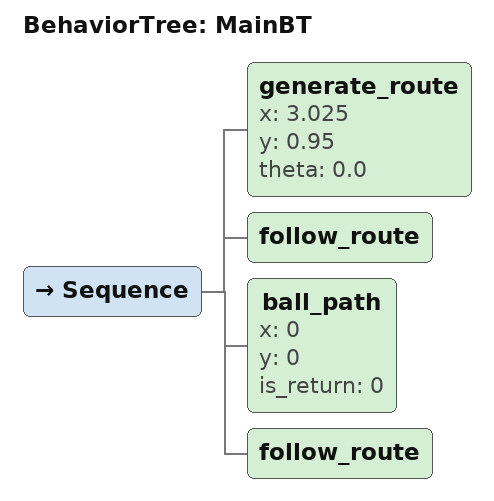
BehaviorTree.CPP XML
<?xml version="1.0" encoding="UTF-8"?>
<root BTCPP_format="4"
      main_tree_to_execute="MainBT">
  <BehaviorTree ID="MainBT">
    <Sequence>
      <generate_route x="3.025"
                      y="0.95"
                      theta="0.0"/>
      <follow_route/>
      <ball_path x="0"
                 y="0"
                 is_return="0"/>
      <follow_route/>
    </Sequence>
  </BehaviorTree>

</root>
